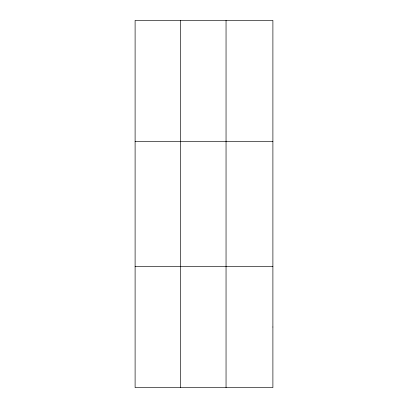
<?xml version="1.0" encoding="UTF-8"?>
<svg xmlns="http://www.w3.org/2000/svg" width="408" height="408" viewBox="0 0 408 408"><rect width="100%" height="100%" fill="white"/><g stroke="black" fill="none" stroke-linecap="round" stroke-linejoin="round"><path stroke-width="0.61" d="M180.576 387.6L180.576 20.4M226.047 387.6L226.047 20.4M135.104 141.576L272.896 141.576M135.104 266.424L272.896 266.424M272.896 327.012L272.896 387.6L135.104 387.6L135.104 20.4L272.896 20.4L272.896 327.012"/></g></svg>
